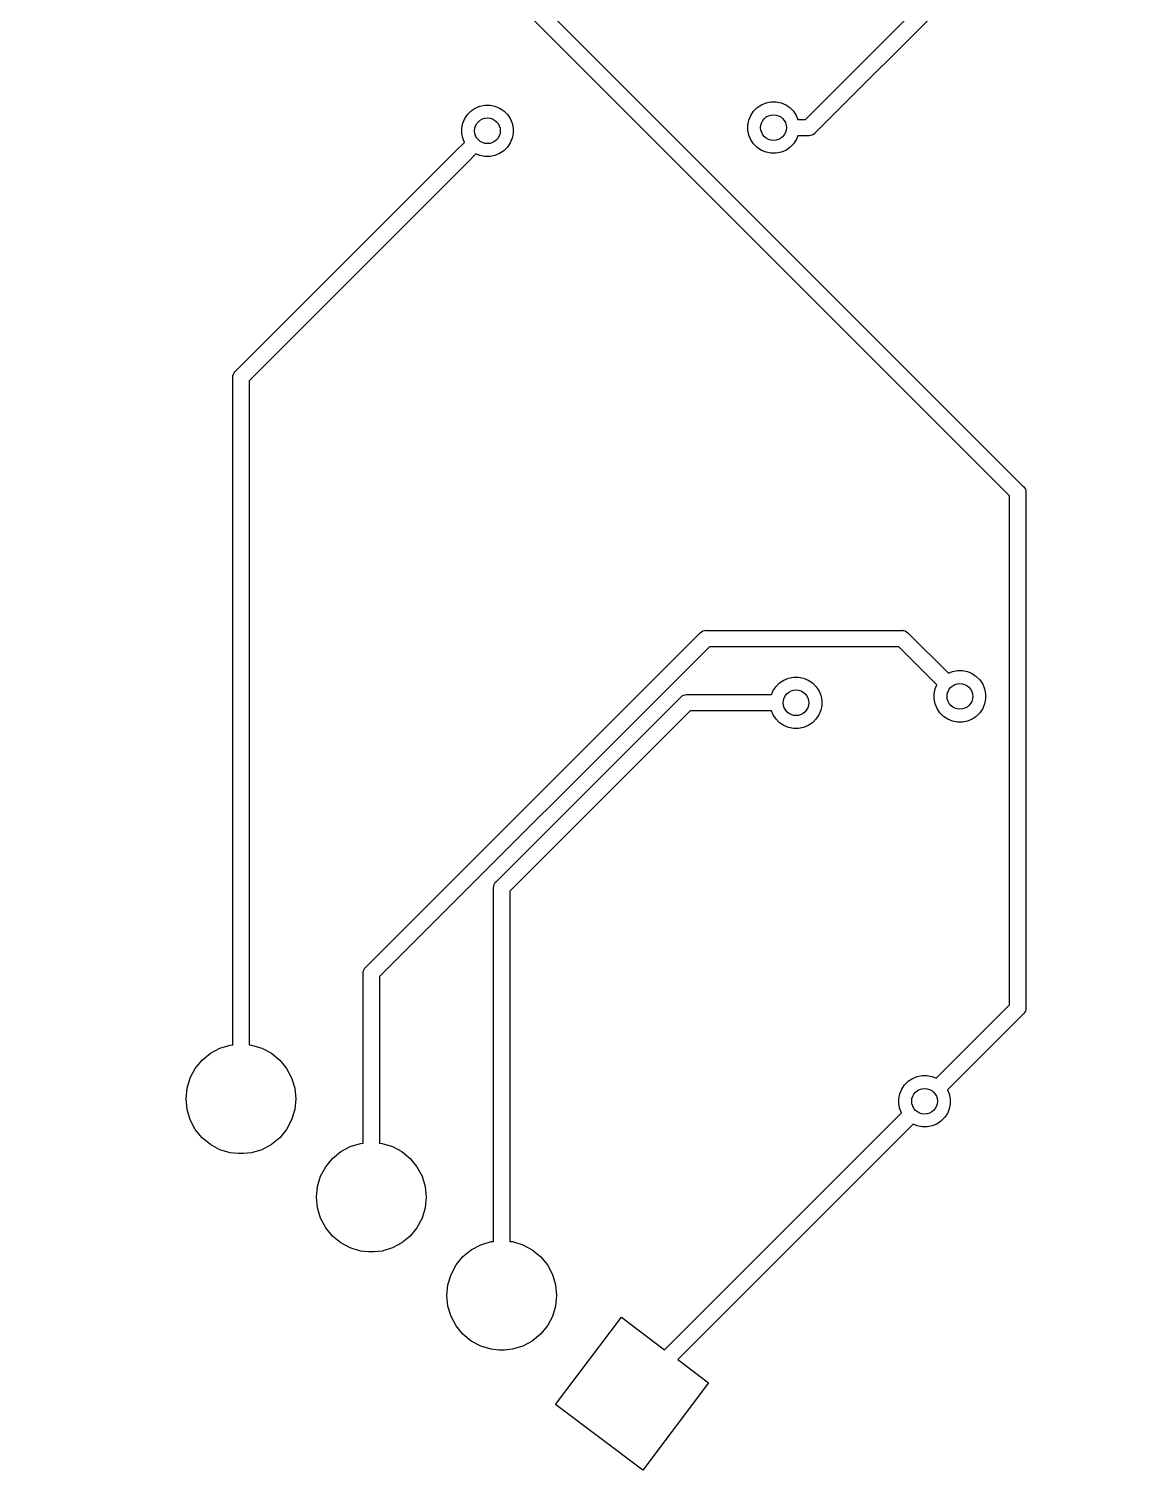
# Model space of a CAD drawing. Extents: x 0.3 to 11, y -13.3 to 4.6.
# Drawn here: x 2.966 to 3.638, y -5.115 to -4.232 of the extents above; entities that cross this region are included whole.
import ezdxf

# ---------------------------------------------------------------- set-up
doc = ezdxf.new("R2010")
doc.units = 0
doc.header["$MEASUREMENT"] = 0
doc.layers.add('BLACK', color=7, linetype='CONTINUOUS')

msp = doc.modelspace()

# ---------------------------------------------------------------- linework, layer by layer
at = {"layer": 'BLACK', "linetype": 'CONTINUOUS'}
for p, q in [((2.97469, -3.91116), (3.57541, -4.51188)), ((3.56705, -4.51766), (2.96632, -3.91694)), ((3.44202, -4.28713), (3.63076, -4.09839)), ((3.63783, -4.10546), (3.4478, -4.29549)), ((3.23501, -4.28406), (3.23721, -4.28186)), ((3.23721, -4.28186), (3.23978, -4.28014)), ((3.23978, -4.28014), (3.24265, -4.27895)), ((3.24265, -4.27895), (3.24569, -4.27835)), ((3.24569, -4.27835), (3.2488, -4.27835)), ((3.2488, -4.27835), (3.25184, -4.27895)), ((3.25184, -4.27895), (3.2547, -4.28014)), ((3.2547, -4.28014), (3.25728, -4.28186)), ((3.25728, -4.28186), (3.25948, -4.28406)), ((3.40849, -4.28467), (3.41021, -4.28209)), ((3.41021, -4.28209), (3.4124, -4.27989)), ((3.4124, -4.27989), (3.41498, -4.27817)), ((3.41498, -4.27817), (3.41785, -4.27698)), ((3.41785, -4.27698), (3.42089, -4.27638)), ((3.42089, -4.27638), (3.42399, -4.27638)), ((3.42399, -4.27638), (3.42703, -4.27698)), ((3.42703, -4.27698), (3.4299, -4.27817)), ((3.4299, -4.27817), (3.43248, -4.27989)), ((3.43248, -4.27989), (3.43467, -4.28209)), ((3.43467, -4.28209), (3.4364, -4.28467)), ((3.2315, -4.29254), (3.2321, -4.2895)), ((3.2321, -4.2895), (3.23329, -4.28663)), ((3.23329, -4.28663), (3.23501, -4.28406)), ((3.25948, -4.28406), (3.2612, -4.28663)), ((3.2612, -4.28663), (3.26239, -4.2895)), ((3.26239, -4.2895), (3.26299, -4.29254)), ((3.40669, -4.29057), (3.4073, -4.28753)), ((3.40669, -4.29368), (3.40669, -4.29057)), ((3.4073, -4.28753), (3.40849, -4.28467)), ((3.4364, -4.28467), (3.43742, -4.28713)), ((3.43742, -4.28713), (3.44202, -4.28713)), ((3.2315, -4.29565), (3.2315, -4.29254)), ((3.2321, -4.29869), (3.2315, -4.29565)), ((3.23312, -4.30115), (3.2321, -4.29869)), ((3.26239, -4.29869), (3.2612, -4.30155)), ((3.26299, -4.29565), (3.26239, -4.29869)), ((3.26299, -4.29254), (3.26299, -4.29565)), ((3.4073, -4.29672), (3.40669, -4.29368)), ((3.40849, -4.29959), (3.4073, -4.29672)), ((3.41021, -4.30216), (3.40849, -4.29959)), ((3.4364, -4.29959), (3.43467, -4.30216)), ((3.43742, -4.29713), (3.4364, -4.29959)), ((3.44385, -4.29713), (3.43742, -4.29713)), ((3.44409, -4.29715), (3.44385, -4.29713)), ((3.44434, -4.29713), (3.44409, -4.29715)), ((3.44507, -4.29705), (3.44434, -4.29713)), ((3.44602, -4.29677), (3.44507, -4.29705)), ((3.44689, -4.2963), (3.44602, -4.29677)), ((3.44765, -4.29568), (3.44689, -4.2963)), ((3.4478, -4.29549), (3.44765, -4.29568)), ((3.09287, -4.44139), (3.22813, -4.30613)), ((3.22813, -4.30613), (3.23312, -4.30115)), ((3.22813, -4.30613), (3.22813, -4.30613)), ((3.24019, -4.30822), (3.23521, -4.3132)), ((3.24265, -4.30924), (3.24019, -4.30822)), ((3.2547, -4.30805), (3.25184, -4.30924)), ((3.25728, -4.30633), (3.2547, -4.30805)), ((3.25948, -4.30413), (3.25728, -4.30633)), ((3.2612, -4.30155), (3.25948, -4.30413)), ((3.4124, -4.30436), (3.41021, -4.30216)), ((3.41498, -4.30608), (3.4124, -4.30436)), ((3.41785, -4.30727), (3.41498, -4.30608)), ((3.42089, -4.30787), (3.41785, -4.30727)), ((3.42399, -4.30787), (3.42089, -4.30787)), ((3.42703, -4.30727), (3.42399, -4.30787)), ((3.4299, -4.30608), (3.42703, -4.30727)), ((3.43248, -4.30436), (3.4299, -4.30608)), ((3.43467, -4.30216), (3.43248, -4.30436)), ((3.23521, -4.3132), (3.10124, -4.44717)), ((3.23521, -4.3132), (3.23521, -4.3132)), ((3.24569, -4.30984), (3.24265, -4.30924)), ((3.2488, -4.30984), (3.24569, -4.30984)), ((3.25184, -4.30924), (3.2488, -4.30984)), ((3.09121, -4.4451), (3.09131, -4.44412)), ((3.09124, -4.44535), (3.09121, -4.4451)), ((3.09124, -4.85404), (3.09124, -4.44535)), ((3.09131, -4.44412), (3.09159, -4.44318)), ((3.09159, -4.44318), (3.09206, -4.44231)), ((3.09206, -4.44231), (3.09253, -4.44174)), ((3.09253, -4.44174), (3.09268, -4.44155)), ((3.09268, -4.44155), (3.09287, -4.44139)), ((3.10124, -4.44717), (3.10124, -4.85404)), ((3.57541, -4.51188), (3.5756, -4.51204)), ((3.56705, -4.82942), (3.56705, -4.51766)), ((3.5756, -4.51204), (3.57576, -4.51223)), ((3.57576, -4.51223), (3.57576, -4.51223)), ((3.57576, -4.51223), (3.57622, -4.5128)), ((3.57622, -4.5128), (3.57669, -4.51367)), ((3.57669, -4.51367), (3.57697, -4.51461)), ((3.57697, -4.51461), (3.57707, -4.51559)), ((3.57707, -4.51559), (3.57705, -4.51583)), ((3.57705, -4.51583), (3.57705, -4.83125)), ((3.37918, -4.60048), (3.38012, -4.60019)), ((3.38012, -4.60019), (3.38048, -4.60016)), ((3.38048, -4.60016), (3.3811, -4.60009)), ((3.3811, -4.60009), (3.38135, -4.60012)), ((3.38135, -4.60012), (3.50094, -4.60012)), ((3.50094, -4.60012), (3.50118, -4.60009)), ((3.50118, -4.60009), (3.50143, -4.60012)), ((3.50143, -4.60012), (3.50216, -4.60019)), ((3.50216, -4.60019), (3.5031, -4.60048)), ((3.17274, -4.80641), (3.37739, -4.60176)), ((3.37739, -4.60176), (3.37755, -4.60157)), ((3.37755, -4.60157), (3.37831, -4.60094)), ((3.37831, -4.60094), (3.37918, -4.60048)), ((3.5031, -4.60048), (3.50397, -4.60094)), ((3.50397, -4.60094), (3.50473, -4.60157)), ((3.50473, -4.60157), (3.50489, -4.60176)), ((3.50489, -4.60176), (3.52956, -4.62643)), ((3.38317, -4.61012), (3.1811, -4.81219)), ((3.49911, -4.61012), (3.38317, -4.61012)), ((3.52249, -4.6335), (3.49911, -4.61012)), ((3.52956, -4.62643), (3.53202, -4.62541)), ((3.53202, -4.62541), (3.53506, -4.6248)), ((3.53506, -4.6248), (3.53817, -4.6248)), ((3.53817, -4.6248), (3.54121, -4.62541)), ((3.54121, -4.62541), (3.54407, -4.6266)), ((3.54407, -4.6266), (3.54665, -4.62832)), ((3.42226, -4.63703), (3.42399, -4.63445)), ((3.42399, -4.63445), (3.42618, -4.63226)), ((3.42618, -4.63226), (3.42876, -4.63053)), ((3.42876, -4.63053), (3.43163, -4.62935)), ((3.43163, -4.62935), (3.43467, -4.62874)), ((3.43467, -4.62874), (3.43777, -4.62874)), ((3.43777, -4.62874), (3.44081, -4.62935)), ((3.44081, -4.62935), (3.44368, -4.63053)), ((3.44368, -4.63053), (3.44626, -4.63226)), ((3.44626, -4.63226), (3.44845, -4.63445)), ((3.44845, -4.63445), (3.45018, -4.63703)), ((3.52147, -4.63596), (3.52249, -4.6335)), ((3.54665, -4.62832), (3.54885, -4.63051)), ((3.54885, -4.63051), (3.55057, -4.63309)), ((3.55057, -4.63309), (3.55176, -4.63596)), ((3.2526, -4.75411), (3.36558, -4.64113)), ((3.36558, -4.64113), (3.36574, -4.64094)), ((3.36574, -4.64094), (3.3665, -4.64031)), ((3.3665, -4.64031), (3.36737, -4.63985)), ((3.36737, -4.63985), (3.36831, -4.63956)), ((3.36831, -4.63956), (3.36905, -4.63949)), ((3.36905, -4.63949), (3.36929, -4.63946)), ((3.36929, -4.63946), (3.36954, -4.63949)), ((3.36954, -4.63949), (3.42125, -4.63949)), ((3.42125, -4.63949), (3.42226, -4.63703)), ((3.45018, -4.63703), (3.45136, -4.63989)), ((3.45136, -4.63989), (3.45197, -4.64294)), ((3.45197, -4.64294), (3.45197, -4.64604)), ((3.52087, -4.639), (3.52147, -4.63596)), ((3.52087, -4.6421), (3.52087, -4.639)), ((3.52147, -4.64514), (3.52087, -4.6421)), ((3.55176, -4.63596), (3.55236, -4.639)), ((3.55236, -4.6421), (3.55176, -4.64514)), ((3.55236, -4.639), (3.55236, -4.6421)), ((3.37136, -4.64949), (3.26096, -4.75989)), ((3.42125, -4.64949), (3.37136, -4.64949)), ((3.42226, -4.65195), (3.42125, -4.64949)), ((3.42399, -4.65453), (3.42226, -4.65195)), ((3.45018, -4.65195), (3.44845, -4.65453)), ((3.45136, -4.64908), (3.45018, -4.65195)), ((3.45197, -4.64604), (3.45136, -4.64908)), ((3.52266, -4.64801), (3.52147, -4.64514)), ((3.52438, -4.65059), (3.52266, -4.64801)), ((3.52658, -4.65278), (3.52438, -4.65059)), ((3.52915, -4.65451), (3.52658, -4.65278)), ((3.54665, -4.65278), (3.54407, -4.65451)), ((3.54885, -4.65059), (3.54665, -4.65278)), ((3.55057, -4.64801), (3.54885, -4.65059)), ((3.55176, -4.64514), (3.55057, -4.64801)), ((3.42618, -4.65672), (3.42399, -4.65453)), ((3.42876, -4.65844), (3.42618, -4.65672)), ((3.43163, -4.65963), (3.42876, -4.65844)), ((3.43467, -4.66024), (3.43163, -4.65963)), ((3.43777, -4.66024), (3.43467, -4.66024)), ((3.44081, -4.65963), (3.43777, -4.66024)), ((3.44368, -4.65844), (3.44081, -4.65963)), ((3.44626, -4.65672), (3.44368, -4.65844)), ((3.44845, -4.65453), (3.44626, -4.65672)), ((3.53202, -4.65569), (3.52915, -4.65451)), ((3.53506, -4.6563), (3.53202, -4.65569)), ((3.53817, -4.6563), (3.53506, -4.6563)), ((3.54121, -4.65569), (3.53817, -4.6563)), ((3.54407, -4.65451), (3.54121, -4.65569)), ((3.25094, -4.75782), (3.25104, -4.75684)), ((3.25096, -4.75806), (3.25094, -4.75782)), ((3.25096, -4.9744), (3.25096, -4.75806)), ((3.25104, -4.75684), (3.25132, -4.75589)), ((3.25132, -4.75589), (3.25179, -4.75502)), ((3.25132, -4.75589), (3.25132, -4.75589)), ((3.25179, -4.75502), (3.25241, -4.75426)), ((3.25241, -4.75426), (3.2526, -4.75411)), ((3.26096, -4.75989), (3.26096, -4.9744)), ((3.17108, -4.81012), (3.17117, -4.80914)), ((3.1711, -4.81037), (3.17108, -4.81012)), ((3.1711, -4.91422), (3.1711, -4.81037)), ((3.17117, -4.80914), (3.17146, -4.8082)), ((3.17146, -4.8082), (3.17153, -4.80807)), ((3.17153, -4.80807), (3.17192, -4.80733)), ((3.17192, -4.80733), (3.17255, -4.80657)), ((3.17255, -4.80657), (3.17274, -4.80641)), ((3.1811, -4.81219), (3.1811, -4.91422)), ((3.52201, -4.87446), (3.56705, -4.82942)), ((3.57541, -4.83521), (3.52908, -4.88153)), ((3.5756, -4.83505), (3.57541, -4.83521)), ((3.57622, -4.83429), (3.5756, -4.83505)), ((3.57669, -4.83342), (3.57622, -4.83429)), ((3.57697, -4.83248), (3.57669, -4.83342)), ((3.57705, -4.83174), (3.57697, -4.83248)), ((3.57705, -4.83125), (3.57707, -4.8315)), ((3.57707, -4.8315), (3.57705, -4.83174)), ((3.57705, -4.83174), (3.57705, -4.83174)), ((3.07755, -4.85921), (3.08337, -4.85611)), ((3.08337, -4.85611), (3.08968, -4.85419)), ((3.08968, -4.85419), (3.09124, -4.85404)), ((3.10124, -4.85404), (3.1028, -4.85419)), ((3.1028, -4.85419), (3.1091, -4.85611)), ((3.1091, -4.85611), (3.11492, -4.85921)), ((3.06828, -4.86849), (3.07246, -4.86339)), ((3.07246, -4.86339), (3.07755, -4.85921)), ((3.11492, -4.85921), (3.12001, -4.86339)), ((3.12001, -4.86339), (3.1242, -4.86849)), ((3.06517, -4.8743), (3.06828, -4.86849)), ((3.1242, -4.86849), (3.1273, -4.8743)), ((3.5075, -4.87463), (3.51037, -4.87344)), ((3.51037, -4.87344), (3.51341, -4.87283)), ((3.51341, -4.87283), (3.51651, -4.87283)), ((3.51651, -4.87283), (3.51955, -4.87344)), ((3.51955, -4.87344), (3.52201, -4.87446)), ((3.06261, -4.88717), (3.06326, -4.88061)), ((3.06326, -4.88061), (3.06517, -4.8743)), ((3.1273, -4.8743), (3.12922, -4.88061)), ((3.12922, -4.88061), (3.12986, -4.88717)), ((3.49982, -4.88399), (3.501, -4.88112)), ((3.501, -4.88112), (3.50273, -4.87854)), ((3.50273, -4.87854), (3.50492, -4.87635)), ((3.50492, -4.87635), (3.5075, -4.87463)), ((3.52908, -4.88153), (3.5301, -4.88399)), ((3.06326, -4.89373), (3.06261, -4.88717)), ((3.12986, -4.88717), (3.12922, -4.89373)), ((3.49921, -4.88703), (3.49982, -4.88399)), ((3.49921, -4.89013), (3.49921, -4.88703)), ((3.49982, -4.89318), (3.49921, -4.89013)), ((3.5301, -4.88399), (3.53071, -4.88703)), ((3.53071, -4.89013), (3.5301, -4.89318)), ((3.53071, -4.88703), (3.53071, -4.89013)), ((3.06517, -4.90004), (3.06326, -4.89373)), ((3.06828, -4.90585), (3.06517, -4.90004)), ((3.1273, -4.90004), (3.1242, -4.90585)), ((3.12922, -4.89373), (3.1273, -4.90004)), ((3.35569, -5.04078), (3.50084, -4.89564)), ((3.50084, -4.89564), (3.49982, -4.89318)), ((3.52719, -4.89862), (3.525, -4.90081)), ((3.52892, -4.89604), (3.52719, -4.89862)), ((3.5301, -4.89318), (3.52892, -4.89604)), ((3.07246, -4.91095), (3.06828, -4.90585)), ((3.1242, -4.90585), (3.12001, -4.91095)), ((3.50791, -4.90271), (3.36375, -5.04686)), ((3.51037, -4.90373), (3.50791, -4.90271)), ((3.51341, -4.90433), (3.51037, -4.90373)), ((3.51651, -4.90433), (3.51341, -4.90433)), ((3.51955, -4.90373), (3.51651, -4.90433)), ((3.52242, -4.90254), (3.51955, -4.90373)), ((3.525, -4.90081), (3.52242, -4.90254)), ((3.07755, -4.91513), (3.07246, -4.91095)), ((3.08337, -4.91824), (3.07755, -4.91513)), ((3.11492, -4.91513), (3.1091, -4.91824)), ((3.12001, -4.91095), (3.11492, -4.91513)), ((3.15742, -4.91939), (3.16323, -4.91629)), ((3.16323, -4.91629), (3.16954, -4.91437)), ((3.16954, -4.91437), (3.1711, -4.91422)), ((3.1811, -4.91422), (3.18266, -4.91437)), ((3.18266, -4.91437), (3.18897, -4.91629)), ((3.18897, -4.91629), (3.19478, -4.91939)), ((3.08968, -4.92015), (3.08337, -4.91824)), ((3.09459, -4.92064), (3.08968, -4.92015)), ((3.09788, -4.92064), (3.09459, -4.92064)), ((3.1028, -4.92015), (3.09788, -4.92064)), ((3.1091, -4.91824), (3.1028, -4.92015)), ((3.14814, -4.92867), (3.15232, -4.92358)), ((3.15232, -4.92358), (3.15742, -4.91939)), ((3.19478, -4.91939), (3.19988, -4.92358)), ((3.19988, -4.92358), (3.20406, -4.92867)), ((3.14312, -4.94079), (3.14503, -4.93449)), ((3.14503, -4.93449), (3.14814, -4.92867)), ((3.20406, -4.92867), (3.20717, -4.93449)), ((3.20717, -4.93449), (3.20908, -4.94079)), ((3.14247, -4.94735), (3.14312, -4.94079)), ((3.20908, -4.94079), (3.20973, -4.94735)), ((3.14312, -4.95391), (3.14247, -4.94735)), ((3.20973, -4.94735), (3.20908, -4.95391)), ((3.14503, -4.96022), (3.14312, -4.95391)), ((3.14814, -4.96604), (3.14503, -4.96022)), ((3.20717, -4.96022), (3.20406, -4.96604)), ((3.20908, -4.95391), (3.20717, -4.96022)), ((3.15232, -4.97113), (3.14814, -4.96604)), ((3.20406, -4.96604), (3.19988, -4.97113)), ((3.15742, -4.97531), (3.15232, -4.97113)), ((3.16323, -4.97842), (3.15742, -4.97531)), ((3.16954, -4.98033), (3.16323, -4.97842)), ((3.18897, -4.97842), (3.18266, -4.98033)), ((3.19478, -4.97531), (3.18897, -4.97842)), ((3.19988, -4.97113), (3.19478, -4.97531)), ((3.23219, -4.98376), (3.23728, -4.97958)), ((3.23728, -4.97958), (3.24309, -4.97647)), ((3.24309, -4.97647), (3.2494, -4.97455)), ((3.2494, -4.97455), (3.25096, -4.9744)), ((3.26096, -4.9744), (3.26252, -4.97455)), ((3.26252, -4.97455), (3.26883, -4.97647)), ((3.26883, -4.97647), (3.27465, -4.97958)), ((3.27465, -4.97958), (3.27974, -4.98376)), ((3.17446, -4.98082), (3.16954, -4.98033)), ((3.17774, -4.98082), (3.17446, -4.98082)), ((3.18266, -4.98033), (3.17774, -4.98082)), ((3.228, -4.98885), (3.23219, -4.98376)), ((3.27974, -4.98376), (3.28392, -4.98885)), ((3.22298, -5.00097), (3.2249, -4.99467)), ((3.2249, -4.99467), (3.228, -4.98885)), ((3.28392, -4.98885), (3.28703, -4.99467)), ((3.28703, -4.99467), (3.28894, -5.00097)), ((3.22234, -5.00754), (3.22298, -5.00097)), ((3.28894, -5.00097), (3.28959, -5.00754)), ((3.22298, -5.0141), (3.22234, -5.00754)), ((3.2249, -5.0204), (3.22298, -5.0141)), ((3.28894, -5.0141), (3.28703, -5.0204)), ((3.28959, -5.00754), (3.28894, -5.0141)), ((3.228, -5.02622), (3.2249, -5.0204)), ((3.28703, -5.0204), (3.28392, -5.02622)), ((3.28896, -5.0743), (3.32924, -5.02085)), ((3.32924, -5.02085), (3.35569, -5.04078)), ((3.23219, -5.03131), (3.228, -5.02622)), ((3.23728, -5.03549), (3.23219, -5.03131)), ((3.27974, -5.03131), (3.27465, -5.03549)), ((3.28392, -5.02622), (3.27974, -5.03131)), ((3.24309, -5.0386), (3.23728, -5.03549)), ((3.2494, -5.04052), (3.24309, -5.0386)), ((3.25432, -5.041), (3.2494, -5.04052)), ((3.25761, -5.041), (3.25432, -5.041)), ((3.26252, -5.04052), (3.25761, -5.041)), ((3.26883, -5.0386), (3.26252, -5.04052)), ((3.27465, -5.03549), (3.26883, -5.0386)), ((3.36375, -5.04686), (3.38269, -5.06113)), ((3.38269, -5.06113), (3.34241, -5.11458)), ((3.34241, -5.11458), (3.28896, -5.0743))]:
    msp.add_line(p, q, dxfattribs=at)
at = {"layer": 'BLACK'}
for centre in [(3.24724, -4.29409), (3.42244, -4.29213), (3.53661, -4.64055), (3.43622, -4.64449), (3.51496, -4.88858)]:
    msp.add_circle(centre, 0.00787, dxfattribs=at)

doc.saveas('drawing.dxf')
